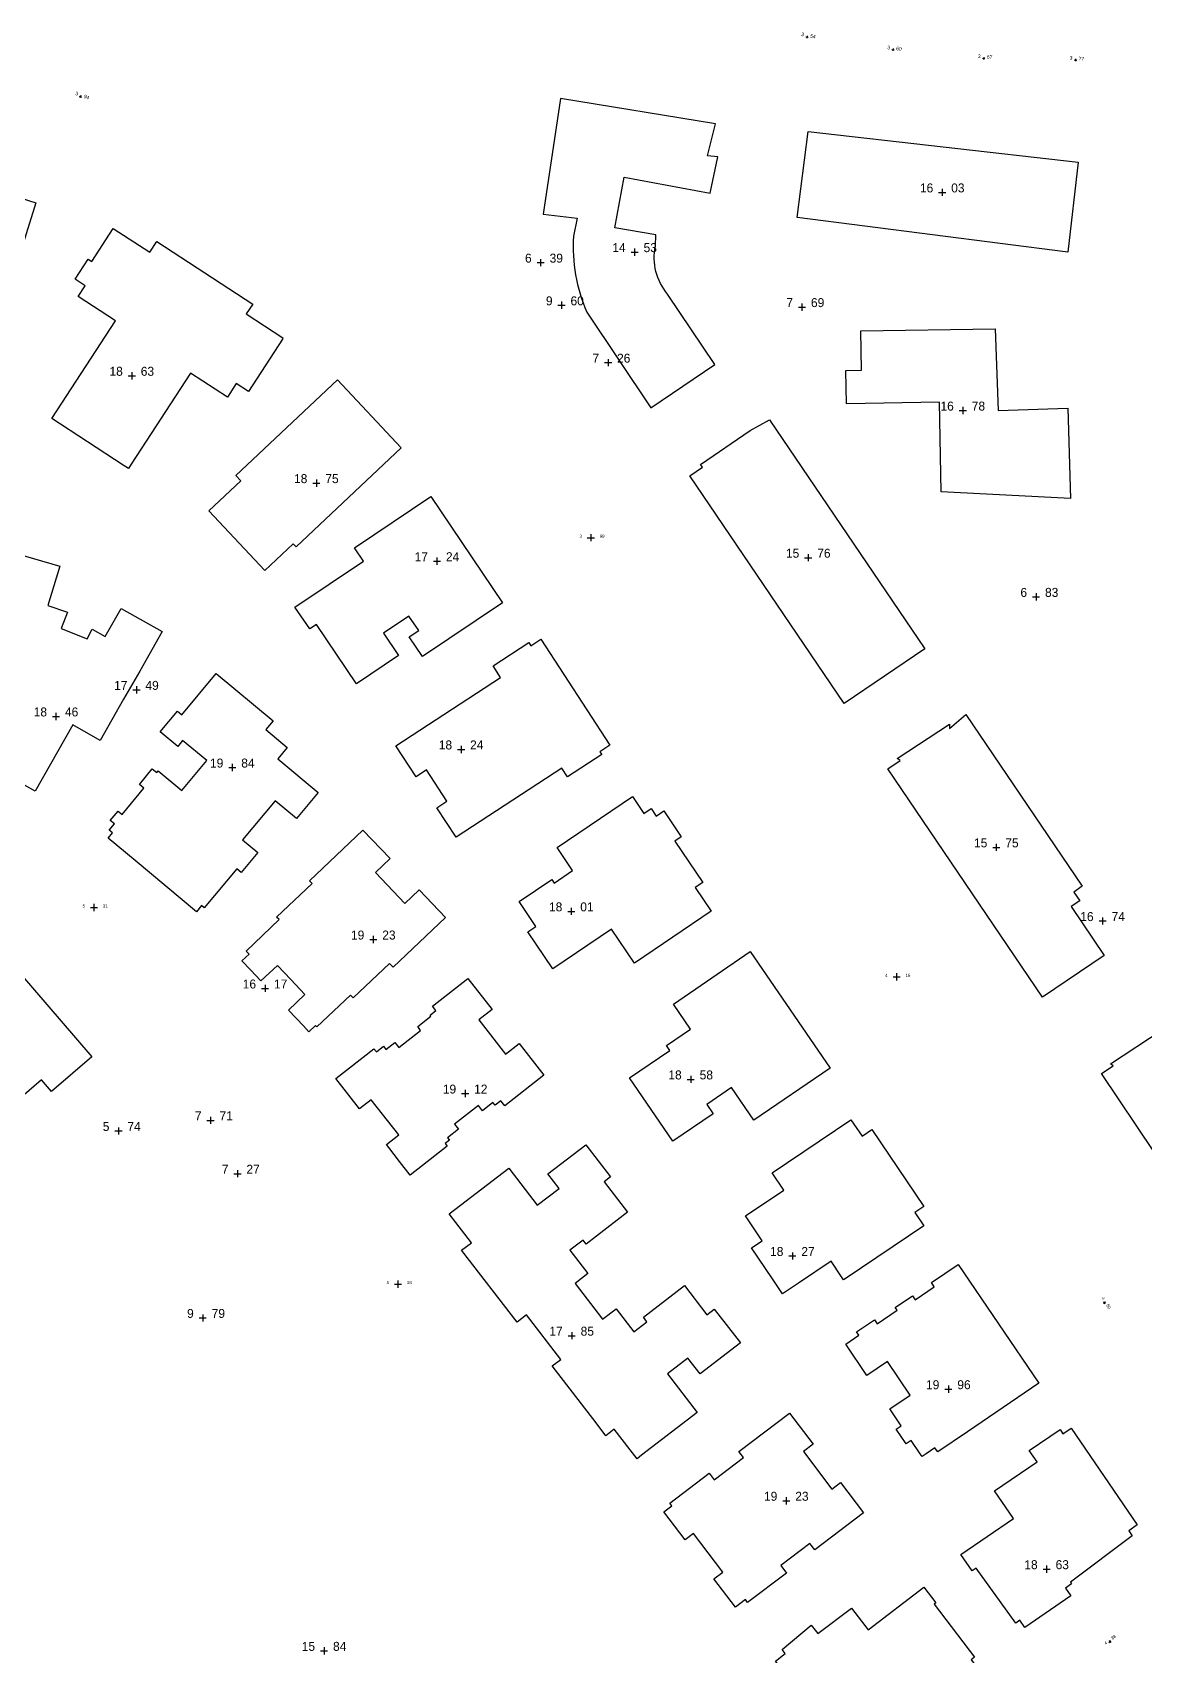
# Model space of a CAD drawing. Header units: inches. Extents: x 179019 to 255520, y 666000 to 809980.
# Drawn here: x 255330.5 to 255454.5, y 809586.7 to 809767.7 of the extents above; entities that cross this region are included whole.
import ezdxf
from ezdxf.enums import TextEntityAlignment as Align

# ---------------------------------------------------------------- set-up
doc = ezdxf.new("R2010")
doc.units = ezdxf.units.IN
doc.header["$MEASUREMENT"] = 0
for name, color, linetype in [('building levels', 6, 'Continuous'), ('orig buildings', 3, 'Continuous'), ('street levels', 5, 'Continuous')]:
    doc.layers.add(name, color=color, linetype=linetype)
doc.styles.add('hebtxt', font='hebtxt')

# ---------------------------------------------------------------- blocks, each defined once
blk = doc.blocks.new('1505')
for points in [[(-0.4, 0), (0.4, 0)], [(0, 0.4), (0, -0.4)]]:
    blk.add_lwpolyline(points)
at = {"style": 'hebtxt'}
blk.add_attdef('METER', text='', height=2, dxfattribs=at).set_placement((-1, 0), align=Align.RIGHT)
blk.add_attdef('CENTIMETER', (1, 0), '', height=2, dxfattribs=at)
blk = doc.blocks.new('1503')
for points in [[(-0.4, 0), (0.4, 0)], [(0, 0.4), (0, -0.4)]]:
    blk.add_lwpolyline(points)
at = {"style": 'hebtxt'}
blk.add_attdef('METER', text='', height=2, dxfattribs=at).set_placement((-1, 0), align=Align.RIGHT)
blk.add_attdef('CENTIMETER', (1, 0), '', height=2, dxfattribs=at)

msp = doc.modelspace()

# ---------------------------------------------------------------- linework, layer by layer
at = {"layer": 'orig buildings', "elevation": 14.63}
msp.add_lwpolyline([(255389.35, 809760.32), (255387.4, 809747.41), (255391.19, 809746.95), (255390.8, 809744.95, 0.120767), (255392.27, 809736.49), (255399.41, 809725.8), (255406.56, 809730.65), (255401.29, 809738.49, -0.230641), (255399.93, 809743.84), (255399.96, 809745.1), (255395.41, 809745.88), (255396.45, 809751.53), (255406.03, 809749.74), (255406.89, 809753.79), (255405.75, 809753.91), (255406.62, 809757.49), (255389.35, 809760.32)], format="xyb", close=True, dxfattribs=at)
at = {"layer": 'orig buildings'}
for points, elevation in [([(255416.97, 809756.64), (255447.08, 809753.2), (255445.92, 809743.15), (255415.74, 809747.03)], 17.05), ([(255422.84, 809734.38), (255437.82, 809734.63), (255438.15, 809725.52), (255445.92, 809725.76), (255446.2, 809715.7), (255431.79, 809716.45), (255431.62, 809726.45), (255421.23, 809726.27), (255421.17, 809729.97), (255422.91, 809730)], 17.74), ([(255412.65, 809724.45), (255429.97, 809698.92), (255420.98, 809692.83), (255403.76, 809718.22), (255405.17, 809719.18), (255404.95, 809719.5), (255410.51, 809723.27), (255412.65, 809724.45)], 16.77), ([(255434.54, 809691.62), (255447.53, 809672.45), (255446.59, 809671.8), (255447.24, 809670.84), (255446.28, 809670.19), (255449.98, 809664.74), (255443.1, 809660.09), (255425.85, 809685.54), (255427.23, 809686.47), (255426.89, 809686.68), (255432.71, 809690.53), (255432.72, 809690.06), (255434.54, 809691.62)], 16.79)]:
    msp.add_lwpolyline(points, close=True, dxfattribs=dict(at, elevation=elevation))
msp.add_lwpolyline([(255475.68, 809631.88), (255484.22, 809619.12), (255475.42, 809613.15), (255449.66, 809651.56), (255450.97, 809652.44), (255450.69, 809652.64), (255456.42, 809656.45), (255459.91, 809650.97), (255460.99, 809651.66), (255462.17, 809649.65), (255461.4, 809648.94), (255468.5, 809638.11), (255469.5, 809638.82), (255470.92, 809636.81), (255469.94, 809636.17), (255473.6, 809630.49), (255475.68, 809631.88)], close=True, dxfattribs=at)
for points in [[(255326.29, 809741.32, 16.79), (255322.02, 809740.83, 17.79), (255323.65, 809740.31, 17.87), (255322.11, 809735.44, 17.9), (255320.29, 809736.02, 17.9), (255319.55, 809733.7, 17.9), (255320.95, 809733.25, 17.9), (255320.27, 809731.12, 17.91), (255318.72, 809731.61, 17.91), (255318.59, 809731.2, 17.91), (255310.03, 809733.92, 17.91), (255310.94, 809736.78, 17.84), (255309.17, 809737.34, 17.82), (255311.34, 809744.17, 17.8), (255313.1, 809743.61, 17.9), (255314.02, 809746.53, 17.88), (255310.32, 809747.71, 17.93), (255311.27, 809750.72, 18.01), (255312.2, 809753.64, 18.1), (255312.47, 809754.49, 18.12), (255330.86, 809748.66, 17.99), (255328.68, 809741.77, 18.13), (255326.64, 809742.42, 16.72), (255326.29, 809741.32, 16.79)], [(255354.54, 809727.64, 16.79), (255353.19, 809728.52, 18.03), (255352.2, 809727, 18.02), (255348.1, 809729.67, 18.09), (255341.49, 809719.53, 19.27), (255341.17, 809719.05, 19.33), (255340.58, 809719.43, 19.33), (255332.64, 809724.61, 19.28), (255339.74, 809735.49, 18.09), (255335.56, 809738.22, 17.89), (255336.35, 809739.42, 17.1), (255335.22, 809740.16, 17.1), (255336.68, 809742.4, 17.14), (255337.08, 809742.13, 17.2), (255339.48, 809745.82, 18.01), (255343.57, 809743.15, 17.2), (255344.34, 809744.34, 17.09), (255355.02, 809737.38, 17.2), (255354.31, 809736.28, 17.22), (255358.37, 809733.63, 17.96), (255358.34, 809733.46, 17.94), (255354.54, 809727.64, 16.79)], [(255350.13, 809714.31, 19.86), (255353.69, 809717.65, 19.53), (255353.13, 809718.25, 19.53), (255364.47, 809728.91, 18.99), (255371.59, 809721.34, 19.1), (255359.87, 809710.32, 19.83), (255359.55, 809710.65, 19.83), (255356.37, 809707.66, 19.83), (255350.13, 809714.31, 19.86)], [(255359.74, 809703.58, 19.3), (255367.36, 809708.72, 18.24), (255366.36, 809710.19, 18.24), (255374.88, 809715.93, 18.22), (255382.87, 809704.07, 18.06), (255373.96, 809698.07, 17.39), (255372.48, 809700.26, 17.39), (255373.53, 809700.97, 17.39), (255372.44, 809702.58, 18.33), (255369.62, 809700.67, 19.34), (255371.29, 809698.18, 19.32), (255366.61, 809695.03, 19.3), (255362.14, 809701.66, 19.3), (255361.38, 809701.15, 19.3), (255359.74, 809703.58, 19.3)], [(255327.42, 809694.08, 19.36), (255324.43, 809695.1, 19.34), (255326.18, 809701.17, 19.34), (255327.06, 809704.36, 19.34), (255328.55, 809709.6, 19.34), (255333.51, 809708.16, 19.32), (255332.19, 809703.77, 19.31), (255334.39, 809703.02, 19.31), (255333.68, 809701.21, 19.31), (255336.57, 809700.03, 19.43), (255337.11, 809701.11, 19.37), (255338.59, 809700.29, 19.37), (255340.34, 809703.43, 19.28), (255344.92, 809700.85, 19.28), (255342.42, 809696.43, 19.28), (255340.63, 809693.3, 19.28), (255338.01, 809688.71, 19.28), (255334.95, 809690.45, 19.27), (255330.75, 809683.06, 19.32), (255327.52, 809684.89, 17.42), (255326.97, 809683.83, 17.42), (255323.18, 809685.76, 17.42), (255327.42, 809694.08, 19.36)], [(255385.81, 809699.62, 17.72), (255386.04, 809699.27, 16.8), (255387.15, 809700, 16.8), (255394.86, 809688.19, 16.84), (255393.73, 809687.45, 16.92), (255393.94, 809687.14, 17.67), (255390.11, 809684.64, 17.89), (255389.48, 809685.61, 17.88), (255377.71, 809677.92, 18.39), (255375.56, 809681.21, 18.38), (255376.67, 809681.93, 18.38), (255374.4, 809685.42, 18.38), (255373.24, 809684.66, 18.38), (255370.99, 809688.1, 18.3), (255382.67, 809695.72, 17.73), (255381.82, 809697.02, 17.73), (255385.81, 809699.62, 17.72)], [(255357.3, 809690.91, 20.09), (255356.48, 809689.92, 20.06), (255358.86, 809687.94, 20.06), (255357.81, 809686.67, 20.06), (255362.32, 809682.92, 20.13), (255359.89, 809680, 20.11), (255357.52, 809681.98, 20.11), (255353.9, 809677.63, 19.24), (255355.6, 809676.21, 19.22), (255353.74, 809673.98, 19.24), (255353.25, 809674.39, 19.24), (255349.63, 809670.04, 19.11), (255349.33, 809670.3, 18.48), (255348.76, 809669.61, 18.44), (255341.91, 809675.31, 18.54), (255338.89, 809677.82, 18.58), (255339.38, 809678.4, 18.58), (255339.02, 809678.7, 19.07), (255339.6, 809679.4, 19.13), (255339.14, 809679.78, 19.13), (255340.01, 809680.82, 19.28), (255340.45, 809680.46, 19.28), (255342.89, 809683.39, 18.38), (255342.4, 809683.81, 18.38), (255343.83, 809685.53, 18.39), (255344.32, 809685.12, 18.53), (255344.49, 809685.32, 19.3), (255347.13, 809683.12, 19.32), (255349.91, 809686.47, 20.07), (255347.21, 809688.71, 19.39), (255346.66, 809688.05, 19.36), (255344.72, 809689.67, 19.36), (255346.65, 809691.98, 19.31), (255347.13, 809691.58, 19.36), (255350.96, 809696.18, 20.09), (255357.3, 809690.91, 20.09)], [(255397.38, 809682.45, 17.73), (255398.64, 809680.58, 16.52), (255399.45, 809681.13, 16.52), (255400.03, 809680.27, 16.56), (255400.87, 809680.85, 16.53), (255402.81, 809677.98, 16.72), (255402.09, 809677.49, 16.81), (255405.21, 809672.87, 16.98), (255404.37, 809672.31, 17.07), (255406.16, 809669.66, 17.82), (255397.58, 809663.87, 17.84), (255395.02, 809667.66, 17.83), (255388.5, 809663.26, 18.06), (255385.72, 809667.38, 18.06), (255386.61, 809667.98, 18.07), (255384.74, 809670.74, 17.98), (255388.37, 809673.19, 17.9), (255388.63, 809672.81, 17.95), (255390.69, 809674.2, 17.82), (255388.96, 809676.76, 17.83), (255397.38, 809682.45, 17.73)], [(255370.69, 809663.43, 19.47), (255370.29, 809663.85, 19.25), (255366.23, 809660, 19.25), (255365.93, 809660.32, 19.25), (255362.18, 809656.77, 19.21), (255362.02, 809656.93, 18.29), (255361.29, 809656.23, 18.27), (255360.67, 809656.88, 18.27), (255359.01, 809658.64, 18.27), (255360.85, 809660.39, 19.37), (255359.26, 809662.07, 19.36), (255357.78, 809663.63, 19.36), (255355.94, 809661.89, 18.44), (255354.78, 809663.12, 18.48), (255353.83, 809664.12, 18.52), (255354.62, 809664.86, 18.52), (255354.28, 809665.23, 19.42), (255357.97, 809668.73, 19.43), (255357.69, 809669.02, 19.42), (255361.64, 809672.77, 19.51), (255361.36, 809673.06, 19.52), (255367.32, 809678.71, 19.52), (255370.34, 809675.53, 19.55), (255368.72, 809674, 19.53), (255372, 809670.54, 19.55), (255373.59, 809672.05, 19.5), (255376.52, 809668.96, 19.48), (255370.69, 809663.43, 19.47)], [(255401.18, 809654.7, 18.98), (255403.85, 809656.52, 18.3), (255401.94, 809659.31, 18.42), (255410.51, 809665.18, 17.68), (255419.4, 809652.18, 17.68), (255410.89, 809646.35, 18.38), (255408.4, 809649.99, 18.38), (255405.66, 809648.12, 18.93), (255406.37, 809647.08, 18.93), (255401.88, 809644.01, 18.96), (255397.05, 809651.08, 18.96), (255401.55, 809654.15, 18.98), (255401.18, 809654.7, 18.98)], [(255337.09, 809653.43, 17.99), (255332.59, 809649.57, 17.93), (255331.48, 809650.86, 17.93), (255327.33, 809647.29, 17.93), (255328.08, 809646.42, 17.91), (255323.87, 809642.8, 17.9), (255321.94, 809645.05, 18.36), (255319.45, 809647.95, 18.96), (255316.03, 809651.92, 19.78), (255328.89, 809662.97, 19.87), (255337.09, 809653.43, 17.99)], [(255368.54, 809654.33, 19.5), (255368.82, 809653.98, 19.5), (255369.61, 809654.6, 19.5), (255369.88, 809654.25, 19.5), (255370.87, 809655.03, 19.5), (255371.31, 809654.47, 19.5), (255373.75, 809656.38, 19.4), (255373.42, 809656.8, 19.39), (255374.9, 809657.96, 19.44), (255374.8, 809658.09, 19.44), (255375.43, 809658.59, 19.44), (255375.06, 809659.07, 19.44), (255379.02, 809662.17, 19.44), (255381.72, 809658.72, 19.46), (255380.22, 809657.55, 19.39), (255383.21, 809653.73, 19.38), (255384.73, 809654.92, 19.38), (255387.48, 809651.39, 19.33), (255383.12, 809647.98, 19.34), (255382.7, 809648.52, 19.34), (255382.07, 809648.02, 19.34), (255381.81, 809648.35, 19.34), (255380.63, 809647.42, 19.33), (255380.19, 809647.99, 19.33), (255377.53, 809645.91, 19.39), (255377.96, 809645.35, 19.42), (255376.74, 809644.4, 19.43), (255376.95, 809644.13, 19.43), (255376.49, 809643.77, 19.43), (255376.72, 809643.46, 19.44), (255372.6, 809640.23, 18.5), (255371.4, 809641.77, 18.49), (255370.2, 809643.3, 18.48), (255369.93, 809643.65, 18.48), (255371.3, 809644.73, 19.52), (255368.25, 809648.63, 19.52), (255366.94, 809647.61, 18.6), (255364.28, 809651, 18.59), (255368.54, 809654.33, 19.5)], [(255409.97, 809635.68, 18.32), (255414.23, 809638.56, 17.84), (255412.94, 809640.48, 17.83), (255421.73, 809646.4, 17.86), (255422.97, 809644.57, 16.93), (255424.07, 809645.31, 16.95), (255429.85, 809636.74, 16.89), (255428.85, 809636.06, 17.04), (255429.84, 809634.59, 17.76), (255421.19, 809628.75, 17.82), (255420.91, 809628.56, 17.82), (255420.68, 809628.9, 17.82), (255419.51, 809630.63, 17.79), (255415.99, 809628.25, 18.17), (255414.11, 809626.98, 18.37), (255412.97, 809628.67, 18.37), (255410.65, 809632.11, 18.37), (255411.83, 809632.91, 18.37), (255409.97, 809635.68, 18.32)], [(255395.54, 809625.33, 19), (255397.51, 809622.77, 19.22), (255398.97, 809623.89, 19.22), (255398.59, 809624.38, 19.22), (255403.18, 809627.91, 19.33), (255405.67, 809624.66, 19.33), (255406.49, 809625.3, 19.34), (255409.4, 809621.52, 19.32), (255404.9, 809618.06, 19.24), (255403.55, 809619.81, 19.35), (255401.27, 809618.06, 18.93), (255404.58, 809613.76, 18.94), (255398.38, 809609, 18.94), (255397.88, 809608.61, 18.94), (255397.11, 809609.61, 18.64), (255395.34, 809611.9, 17.94), (255394.4, 809611.17, 17.94), (255393.31, 809612.6, 17.93), (255388.42, 809618.95, 17.9), (255389.38, 809619.69, 17.91), (255385.57, 809624.64, 18.07), (255384.51, 809623.82, 17.83), (255378.32, 809631.86, 17.82), (255379.42, 809632.7, 17.95), (255376.94, 809635.91, 18.94), (255383.58, 809641.02, 18.89), (255386.76, 809636.88, 18.92), (255389.19, 809638.75, 19.21), (255387.95, 809640.37, 19.21), (255392.18, 809643.62, 19.25), (255394.93, 809640.04, 19.25), (255394.22, 809639.5, 19.25), (255396.83, 809636.11, 19.25), (255392.2, 809632.55, 19.25), (255391.87, 809632.99, 19.25), (255390.39, 809631.86, 19.14), (255392.4, 809629.25, 18.88), (255390.98, 809628.15, 18.86), (255394.03, 809624.18, 18.89), (255395.54, 809625.33, 19)], [(255421.15, 809621.38, 20.84), (255422.62, 809622.37, 20.84), (255422.35, 809622.75, 20.84), (255424.35, 809624.11, 20.9), (255424.66, 809623.65, 20.9), (255426.89, 809625.16, 20.89), (255426.68, 809625.48, 20.89), (255428.6, 809626.78, 20.89), (255428.9, 809626.34, 20.89), (255431.02, 809627.78, 20.89), (255430.7, 809628.25, 20.89), (255433.69, 809630.28, 20.89), (255442.67, 809617.02, 20.89), (255434.71, 809611.62, 20.9), (255431.41, 809609.38, 20.9), (255431.28, 809609.57, 20.9), (255431.1, 809609.84, 20.91), (255430.11, 809609.17, 20.92), (255429.66, 809608.86, 20.92), (255429.46, 809609.16, 20.92), (255428.45, 809610.65, 20.92), (255427.89, 809610.27, 20.92), (255426.79, 809611.89, 20.92), (255427.34, 809612.26, 20.92), (255426.05, 809614.16, 20.92), (255428.33, 809615.7, 20.88), (255425.8, 809619.44, 20.86), (255423.51, 809617.89, 20.86), (255421.15, 809621.38, 20.84)], [(255417.52, 809610.23, 18.91), (255416.43, 809609.4, 18.91), (255419.6, 809605.21, 18.91), (255420.57, 809605.95, 18.92), (255423.13, 809602.57, 19.04), (255417.69, 809598.45, 19.32), (255417.15, 809599.17, 19.32), (255413.9, 809596.71, 19.1), (255414.55, 809595.85, 19.1), (255410.21, 809592.57, 19.08), (255409.96, 809592.9, 17.99), (255408.85, 809592.06, 17.79), (255406.46, 809595.21, 17.83), (255407.43, 809595.94, 17.9), (255404.17, 809600.25, 17.77), (255403.25, 809599.55, 17.76), (255400.87, 809602.69, 17.8), (255401.75, 809603.36, 17.85), (255401.52, 809603.66, 19.36), (255405.93, 809606.99, 19.33), (255406.47, 809606.27, 19.33), (255409.74, 809608.73, 19.46), (255409.22, 809609.41, 19.45), (255414.89, 809613.7, 18.9), (255417.52, 809610.23, 18.91)], [(255445.05, 809611.86, 0), (255445.36, 809611.4, 17.96), (255446.29, 809612.03, 17.96), (255453.66, 809601.23, 18), (255452.71, 809600.57, 18.01), (255453.1, 809599.99, 0), (255446.2, 809594.83, 18.72), (255446.33, 809594.65, 18.78), (255445.65, 809594.18, 18.78), (255446.25, 809593.3, 18.78), (255441.11, 809589.8, 18.78), (255440.57, 809590.61, 18.78), (255440.11, 809590.27, 0), (255435.71, 809596.42, 18.78), (255435.23, 809596.09, 18.78), (255433.98, 809597.92, 18.76), (255439.84, 809601.93, 18.75), (255437.73, 809605.03, 18.74), (255442.48, 809608.27, 18.68), (255441.62, 809609.53, 18.68), (255445.05, 809611.86, 0)], [(255421.78, 809591.96, 18.98), (255423.65, 809589.52, 19.19), (255429.85, 809594.28, 18.96), (255431.21, 809592.52, 18.96), (255431.01, 809592.37, 18.96), (255435.52, 809586.49, 19.11), (255435.15, 809586.19, 19.11), (255435.85, 809585.3, 19.11), (255430.98, 809581.3, 19.12), (255430.26, 809582.16, 19.12), (255422.83, 809576.06, 0), (255422.46, 809576.52, 18.04), (255421.29, 809575.63, 18.16), (255413.3, 809586.04, 18.2), (255414.4, 809586.9, 18.14), (255414.07, 809587.33, 0), (255417.3, 809590.04, 19.14), (255418.05, 809589.1, 19.19), (255421.78, 809591.96, 18.98)]]:
    msp.add_polyline3d(points, close=True, dxfattribs=at)

# ---------------------------------------------------------------- block references
at = {"layer": 'building levels'}
ref = msp.add_blockref('1505', (255431.91, 809749.83, 16.03), dxfattribs=at)
ref.add_attrib('METER', '16', dxfattribs={"layer": '0', "height": 1, "style": 'hebtxt'}).set_placement((255430.91, 809749.83, 16.03), align=Align.RIGHT)
ref.add_attrib('CENTIMETER', '03', (255432.91, 809749.83, 16.03), dxfattribs={"layer": '0', "height": 1, "style": 'hebtxt'})
ref = msp.add_blockref('1505', (255397.61, 809743.17, 14.53), dxfattribs=at)
ref.add_attrib('METER', '14', dxfattribs={"layer": '0', "height": 1, "style": 'hebtxt'}).set_placement((255396.61, 809743.17, 14.53), align=Align.RIGHT)
ref.add_attrib('CENTIMETER', '53', (255398.61, 809743.17, 14.53), dxfattribs={"layer": '0', "height": 1, "style": 'hebtxt'})
ref = msp.add_blockref('1505', (255387.13, 809742, 6.39), dxfattribs=at)
ref.add_attrib('METER', '6', dxfattribs={"layer": '0', "height": 1, "style": 'hebtxt'}).set_placement((255386.13, 809742, 6.39), align=Align.RIGHT)
ref.add_attrib('CENTIMETER', '39', (255388.13, 809742, 6.39), dxfattribs={"layer": '0', "height": 1, "style": 'hebtxt'})
ref = msp.add_blockref('1505', (255389.46, 809737.25, 9.6), dxfattribs=at)
ref.add_attrib('METER', '9', dxfattribs={"layer": '0', "height": 1, "style": 'hebtxt'}).set_placement((255388.46, 809737.24, 9.6), align=Align.RIGHT)
ref.add_attrib('CENTIMETER', '60', (255390.46, 809737.24, 9.6), dxfattribs={"layer": '0', "height": 1, "style": 'hebtxt'})
ref = msp.add_blockref('1505', (255416.27, 809737.04, 7.69), dxfattribs=at)
ref.add_attrib('METER', '7', dxfattribs={"layer": '0', "height": 1, "style": 'hebtxt'}).set_placement((255415.27, 809737.04, 7.69), align=Align.RIGHT)
ref.add_attrib('CENTIMETER', '69', (255417.27, 809737.04, 7.69), dxfattribs={"layer": '0', "height": 1, "style": 'hebtxt'})
ref = msp.add_blockref('1505', (255394.65, 809730.85, 7.26), dxfattribs=at)
ref.add_attrib('METER', '7', dxfattribs={"layer": '0', "height": 1, "style": 'hebtxt'}).set_placement((255393.65, 809730.84, 7.26), align=Align.RIGHT)
ref.add_attrib('CENTIMETER', '26', (255395.65, 809730.84, 7.26), dxfattribs={"layer": '0', "height": 1, "style": 'hebtxt'})
ref = msp.add_blockref('1505', (255341.54, 809729.38, 18.63), dxfattribs=at)
ref.add_attrib('METER', '18', dxfattribs={"layer": '0', "height": 1, "style": 'hebtxt'}).set_placement((255340.54, 809729.38, 18.63), align=Align.RIGHT)
ref.add_attrib('CENTIMETER', '63', (255342.54, 809729.38, 18.63), dxfattribs={"layer": '0', "height": 1, "style": 'hebtxt'})
ref = msp.add_blockref('1505', (255434.2, 809725.5, 16.78), dxfattribs=at)
ref.add_attrib('METER', '16', dxfattribs={"layer": '0', "height": 1, "style": 'hebtxt'}).set_placement((255433.2, 809725.5, 16.78), align=Align.RIGHT)
ref.add_attrib('CENTIMETER', '78', (255435.2, 809725.5, 16.78), dxfattribs={"layer": '0', "height": 1, "style": 'hebtxt'})
ref = msp.add_blockref('1505', (255362.12, 809717.41, 18.75), dxfattribs=at)
ref.add_attrib('METER', '18', dxfattribs={"layer": '0', "height": 1, "style": 'hebtxt'}).set_placement((255361.12, 809717.41, 18.75), align=Align.RIGHT)
ref.add_attrib('CENTIMETER', '75', (255363.12, 809717.41, 18.75), dxfattribs={"layer": '0', "height": 1, "style": 'hebtxt'})
ref = msp.add_blockref('1505', (255416.97, 809709.09, 15.76), dxfattribs=at)
ref.add_attrib('METER', '15', dxfattribs={"layer": '0', "height": 1, "style": 'hebtxt'}).set_placement((255415.97, 809709.09, 15.76), align=Align.RIGHT)
ref.add_attrib('CENTIMETER', '76', (255417.97, 809709.09, 15.76), dxfattribs={"layer": '0', "height": 1, "style": 'hebtxt'})
ref = msp.add_blockref('1505', (255375.57, 809708.7, 17.24), dxfattribs=at)
ref.add_attrib('METER', '17', dxfattribs={"layer": '0', "height": 1, "style": 'hebtxt'}).set_placement((255374.57, 809708.7, 17.24), align=Align.RIGHT)
ref.add_attrib('CENTIMETER', '24', (255376.57, 809708.7, 17.24), dxfattribs={"layer": '0', "height": 1, "style": 'hebtxt'})
ref = msp.add_blockref('1505', (255442.37, 809704.72, 6.83), dxfattribs=at)
ref.add_attrib('METER', '6', dxfattribs={"layer": '0', "height": 1, "style": 'hebtxt'}).set_placement((255441.37, 809704.72, 6.83), align=Align.RIGHT)
ref.add_attrib('CENTIMETER', '83', (255443.37, 809704.72, 6.83), dxfattribs={"layer": '0', "height": 1, "style": 'hebtxt'})
ref = msp.add_blockref('1505', (255342.06, 809694.36, 17.49), dxfattribs=at)
ref.add_attrib('METER', '17', dxfattribs={"layer": '0', "height": 1, "style": 'hebtxt'}).set_placement((255341.06, 809694.35, 17.49), align=Align.RIGHT)
ref.add_attrib('CENTIMETER', '49', (255343.06, 809694.35, 17.49), dxfattribs={"layer": '0', "height": 1, "style": 'hebtxt'})
ref = msp.add_blockref('1505', (255333.09, 809691.39, 18.46), dxfattribs=at)
ref.add_attrib('METER', '18', dxfattribs={"layer": '0', "height": 1, "style": 'hebtxt'}).set_placement((255332.09, 809691.39, 18.46), align=Align.RIGHT)
ref.add_attrib('CENTIMETER', '46', (255334.09, 809691.39, 18.46), dxfattribs={"layer": '0', "height": 1, "style": 'hebtxt'})
ref = msp.add_blockref('1505', (255378.26, 809687.71, 18.24), dxfattribs=at)
ref.add_attrib('METER', '18', dxfattribs={"layer": '0', "height": 1, "style": 'hebtxt'}).set_placement((255377.26, 809687.71, 18.24), align=Align.RIGHT)
ref.add_attrib('CENTIMETER', '24', (255379.26, 809687.71, 18.24), dxfattribs={"layer": '0', "height": 1, "style": 'hebtxt'})
ref = msp.add_blockref('1505', (255352.75, 809685.69, 19.84), dxfattribs=at)
ref.add_attrib('METER', '19', dxfattribs={"layer": '0', "height": 1, "style": 'hebtxt'}).set_placement((255351.75, 809685.69, 19.84), align=Align.RIGHT)
ref.add_attrib('CENTIMETER', '84', (255353.75, 809685.69, 19.84), dxfattribs={"layer": '0', "height": 1, "style": 'hebtxt'})
ref = msp.add_blockref('1505', (255437.94, 809676.79, 15.75), dxfattribs=at)
ref.add_attrib('METER', '15', dxfattribs={"layer": '0', "height": 1, "style": 'hebtxt'}).set_placement((255436.94, 809676.79, 15.75), align=Align.RIGHT)
ref.add_attrib('CENTIMETER', '75', (255438.94, 809676.79, 15.75), dxfattribs={"layer": '0', "height": 1, "style": 'hebtxt'})
ref = msp.add_blockref('1505', (255390.55, 809669.65, 18.01), dxfattribs=at)
ref.add_attrib('METER', '18', dxfattribs={"layer": '0', "height": 1, "style": 'hebtxt'}).set_placement((255389.55, 809669.65, 18.01), align=Align.RIGHT)
ref.add_attrib('CENTIMETER', '01', (255391.55, 809669.65, 18.01), dxfattribs={"layer": '0', "height": 1, "style": 'hebtxt'})
ref = msp.add_blockref('1505', (255449.79, 809668.58, 16.74), dxfattribs=at)
ref.add_attrib('METER', '16', dxfattribs={"layer": '0', "height": 1, "style": 'hebtxt'}).set_placement((255448.79, 809668.57, 16.74), align=Align.RIGHT)
ref.add_attrib('CENTIMETER', '74', (255450.79, 809668.57, 16.74), dxfattribs={"layer": '0', "height": 1, "style": 'hebtxt'})
ref = msp.add_blockref('1505', (255368.47, 809666.51, 19.23), dxfattribs=at)
ref.add_attrib('METER', '19', dxfattribs={"layer": '0', "height": 1, "style": 'hebtxt'}).set_placement((255367.47, 809666.51, 19.23), align=Align.RIGHT)
ref.add_attrib('CENTIMETER', '23', (255369.47, 809666.51, 19.23), dxfattribs={"layer": '0', "height": 1, "style": 'hebtxt'})
ref = msp.add_blockref('1505', (255356.4, 809661.06, 16.17), dxfattribs=at)
ref.add_attrib('METER', '16', dxfattribs={"layer": '0', "height": 1, "style": 'hebtxt'}).set_placement((255355.4, 809661.05, 16.17), align=Align.RIGHT)
ref.add_attrib('CENTIMETER', '17', (255357.4, 809661.05, 16.17), dxfattribs={"layer": '0', "height": 1, "style": 'hebtxt'})
ref = msp.add_blockref('1505', (255403.86, 809650.91, 18.58), dxfattribs=at)
ref.add_attrib('METER', '18', dxfattribs={"layer": '0', "height": 1, "style": 'hebtxt'}).set_placement((255402.86, 809650.91, 18.58), align=Align.RIGHT)
ref.add_attrib('CENTIMETER', '58', (255404.86, 809650.91, 18.58), dxfattribs={"layer": '0', "height": 1, "style": 'hebtxt'})
ref = msp.add_blockref('1505', (255378.71, 809649.33, 19.12), dxfattribs=at)
ref.add_attrib('METER', '19', dxfattribs={"layer": '0', "height": 1, "style": 'hebtxt'}).set_placement((255377.71, 809649.33, 19.12), align=Align.RIGHT)
ref.add_attrib('CENTIMETER', '12', (255379.71, 809649.33, 19.12), dxfattribs={"layer": '0', "height": 1, "style": 'hebtxt'})
ref = msp.add_blockref('1505', (255350.32, 809646.34, 7.71), dxfattribs=at)
ref.add_attrib('METER', '7', dxfattribs={"layer": '0', "height": 1, "style": 'hebtxt'}).set_placement((255349.32, 809646.34, 7.71), align=Align.RIGHT)
ref.add_attrib('CENTIMETER', '71', (255351.32, 809646.34, 7.71), dxfattribs={"layer": '0', "height": 1, "style": 'hebtxt'})
ref = msp.add_blockref('1505', (255340.05, 809645.16, 5.74), dxfattribs=at)
ref.add_attrib('METER', '5', dxfattribs={"layer": '0', "height": 1, "style": 'hebtxt'}).set_placement((255339.05, 809645.16, 5.74), align=Align.RIGHT)
ref.add_attrib('CENTIMETER', '74', (255341.05, 809645.16, 5.74), dxfattribs={"layer": '0', "height": 1, "style": 'hebtxt'})
ref = msp.add_blockref('1505', (255353.32, 809640.39, 7.27), dxfattribs=at)
ref.add_attrib('METER', '7', dxfattribs={"layer": '0', "height": 1, "style": 'hebtxt'}).set_placement((255352.32, 809640.39, 7.27), align=Align.RIGHT)
ref.add_attrib('CENTIMETER', '27', (255354.32, 809640.39, 7.27), dxfattribs={"layer": '0', "height": 1, "style": 'hebtxt'})
ref = msp.add_blockref('1505', (255415.2, 809631.22, 18.27), dxfattribs=at)
ref.add_attrib('METER', '18', dxfattribs={"layer": '0', "height": 1, "style": 'hebtxt'}).set_placement((255414.2, 809631.22, 18.27), align=Align.RIGHT)
ref.add_attrib('CENTIMETER', '27', (255416.2, 809631.22, 18.27), dxfattribs={"layer": '0', "height": 1, "style": 'hebtxt'})
ref = msp.add_blockref('1505', (255349.45, 809624.31, 9.79), dxfattribs=at)
ref.add_attrib('METER', '9', dxfattribs={"layer": '0', "height": 1, "style": 'hebtxt'}).set_placement((255348.45, 809624.31, 9.79), align=Align.RIGHT)
ref.add_attrib('CENTIMETER', '79', (255350.45, 809624.31, 9.79), dxfattribs={"layer": '0', "height": 1, "style": 'hebtxt'})
ref = msp.add_blockref('1505', (255390.59, 809622.33, 17.85), dxfattribs=at)
ref.add_attrib('METER', '17', dxfattribs={"layer": '0', "height": 1, "style": 'hebtxt'}).set_placement((255389.59, 809622.33, 17.85), align=Align.RIGHT)
ref.add_attrib('CENTIMETER', '85', (255391.59, 809622.33, 17.85), dxfattribs={"layer": '0', "height": 1, "style": 'hebtxt'})
ref = msp.add_blockref('1505', (255432.59, 809616.36, 19.96), dxfattribs=at)
ref.add_attrib('METER', '19', dxfattribs={"layer": '0', "height": 1, "style": 'hebtxt'}).set_placement((255431.59, 809616.36, 19.96), align=Align.RIGHT)
ref.add_attrib('CENTIMETER', '96', (255433.59, 809616.36, 19.96), dxfattribs={"layer": '0', "height": 1, "style": 'hebtxt'})
ref = msp.add_blockref('1505', (255414.52, 809603.92, 19.23), dxfattribs=at)
ref.add_attrib('METER', '19', dxfattribs={"layer": '0', "height": 1, "style": 'hebtxt'}).set_placement((255413.52, 809603.92, 19.23), align=Align.RIGHT)
ref.add_attrib('CENTIMETER', '23', (255415.52, 809603.92, 19.23), dxfattribs={"layer": '0', "height": 1, "style": 'hebtxt'})
ref = msp.add_blockref('1505', (255443.55, 809596.29, 18.63), dxfattribs=at)
ref.add_attrib('METER', '18', dxfattribs={"layer": '0', "height": 1, "style": 'hebtxt'}).set_placement((255442.55, 809596.29, 18.63), align=Align.RIGHT)
ref.add_attrib('CENTIMETER', '63', (255444.55, 809596.29, 18.63), dxfattribs={"layer": '0', "height": 1, "style": 'hebtxt'})
ref = msp.add_blockref('1505', (255362.98, 809587.18, 15.84), dxfattribs=at)
ref.add_attrib('METER', '15', dxfattribs={"layer": '0', "height": 1, "style": 'hebtxt'}).set_placement((255361.98, 809587.18, 15.84), align=Align.RIGHT)
ref.add_attrib('CENTIMETER', '84', (255363.98, 809587.18, 15.84), dxfattribs={"layer": '0', "height": 1, "style": 'hebtxt'})
at = {"layer": 'street levels'}
ref = msp.add_blockref('1503', (255416.82, 809767.17), dxfattribs=dict(at, xscale=0.35, yscale=0.35, zscale=0.35, rotation=349.1173402247167))
ref.add_attrib('METER', '3', dxfattribs={"layer": '0', "height": 0.4, "rotation": 349.1173, "style": 'hebtxt'}).set_placement((255416.47, 809767.23), align=Align.RIGHT)
ref.add_attrib('CENTIMETER', '54', (255417.16, 809767.1), dxfattribs={"layer": '0', "height": 0.4, "rotation": 349.1173, "style": 'hebtxt'})
ref = msp.add_blockref('1503', (255426.42, 809765.74), dxfattribs=dict(at, xscale=0.35, yscale=0.35, zscale=0.35, rotation=353.3174419350291))
ref.add_attrib('METER', '3', dxfattribs={"layer": '0', "height": 0.4, "rotation": 353.3174, "style": 'hebtxt'}).set_placement((255426.07, 809765.78), align=Align.RIGHT)
ref.add_attrib('CENTIMETER', '60', (255426.76, 809765.7), dxfattribs={"layer": '0', "height": 0.4, "rotation": 353.3174, "style": 'hebtxt'})
ref = msp.add_blockref('1503', (255436.53, 809764.78), dxfattribs=dict(at, xscale=0.3500000000000002, yscale=0.3500000000000002, zscale=0.3500000000000002, rotation=356.8353837069117))
ref.add_attrib('METER', '3', dxfattribs={"layer": '0', "height": 0.4, "rotation": 356.8354, "style": 'hebtxt'}).set_placement((255436.18, 809764.8), align=Align.RIGHT)
ref.add_attrib('CENTIMETER', '67', (255436.88, 809764.76), dxfattribs={"layer": '0', "height": 0.4, "rotation": 356.8354, "style": 'hebtxt'})
ref = msp.add_blockref('1503', (255446.77, 809764.59), dxfattribs=dict(at, xscale=0.3499999999999999, yscale=0.3499999999999999, zscale=0.3499999999999999, rotation=356.1037894797343))
ref.add_attrib('METER', '3', dxfattribs={"layer": '0', "height": 0.4, "rotation": 356.1038, "style": 'hebtxt'}).set_placement((255446.42, 809764.61), align=Align.RIGHT)
ref.add_attrib('CENTIMETER', '77', (255447.12, 809764.56), dxfattribs={"layer": '0', "height": 0.4, "rotation": 356.1038, "style": 'hebtxt'})
ref = msp.add_blockref('1503', (255335.81, 809760.5), dxfattribs=dict(at, xscale=0.35, yscale=0.35, zscale=0.35, rotation=340.2320719949564))
ref.add_attrib('METER', '3', dxfattribs={"layer": '0', "height": 0.4, "rotation": 340.2321, "style": 'hebtxt'}).set_placement((255335.48, 809760.62), align=Align.RIGHT)
ref.add_attrib('CENTIMETER', '94', (255336.14, 809760.38), dxfattribs={"layer": '0', "height": 0.4, "rotation": 340.2321, "style": 'hebtxt'})
ref = msp.add_blockref('1503', (255392.72, 809711.32, 3.99), dxfattribs=at)
ref.add_attrib('METER', '3', dxfattribs={"layer": '0', "height": 0.35, "style": 'hebtxt'}).set_placement((255391.72, 809711.32, 3.99), align=Align.RIGHT)
ref.add_attrib('CENTIMETER', '99', (255393.72, 809711.32, 3.99), dxfattribs={"layer": '0', "height": 0.35, "style": 'hebtxt'})
ref = msp.add_blockref('1503', (255337.32, 809670.08, 5.31), dxfattribs=at)
ref.add_attrib('METER', '5', dxfattribs={"layer": '0', "height": 0.35, "style": 'hebtxt'}).set_placement((255336.32, 809670.08, 5.31), align=Align.RIGHT)
ref.add_attrib('CENTIMETER', '31', (255338.32, 809670.08, 5.31), dxfattribs={"layer": '0', "height": 0.35, "style": 'hebtxt'})
ref = msp.add_blockref('1503', (255426.82, 809662.34, 4.16), dxfattribs=at)
ref.add_attrib('METER', '4', dxfattribs={"layer": '0', "height": 0.35, "style": 'hebtxt'}).set_placement((255425.82, 809662.34, 4.16), align=Align.RIGHT)
ref.add_attrib('CENTIMETER', '16', (255427.82, 809662.34, 4.16), dxfattribs={"layer": '0', "height": 0.35, "style": 'hebtxt'})
ref = msp.add_blockref('1503', (255371.22, 809628.08, 5.38), dxfattribs=at)
ref.add_attrib('METER', '5', dxfattribs={"layer": '0', "height": 0.35, "style": 'hebtxt'}).set_placement((255370.22, 809628.08, 5.38), align=Align.RIGHT)
ref.add_attrib('CENTIMETER', '38', (255372.22, 809628.08, 5.38), dxfattribs={"layer": '0', "height": 0.35, "style": 'hebtxt'})
ref = msp.add_blockref('1503', (255449.98, 809626.01), dxfattribs=dict(at, xscale=0.35, yscale=0.35, zscale=0.35, rotation=302))
ref.add_attrib('METER', '4', dxfattribs={"layer": '0', "height": 0.35, "rotation": 302, "style": 'hebtxt'}).set_placement((255449.8, 809626.31), align=Align.RIGHT)
ref.add_attrib('CENTIMETER', '50', (255450.17, 809625.72), dxfattribs={"layer": '0', "height": 0.35, "rotation": 302, "style": 'hebtxt'})
ref = msp.add_blockref('1503', (255450.61, 809588.21), dxfattribs=dict(at, xscale=0.35, yscale=0.35, zscale=0.35, rotation=36.07))
ref.add_attrib('METER', '4', dxfattribs={"layer": '0', "height": 0.35, "rotation": 36.07, "style": 'hebtxt'}).set_placement((255450.33, 809588), align=Align.RIGHT)
ref.add_attrib('CENTIMETER', '88', (255450.9, 809588.41), dxfattribs={"layer": '0', "height": 0.35, "rotation": 36.07, "style": 'hebtxt'})

doc.saveas('drawing.dxf')
